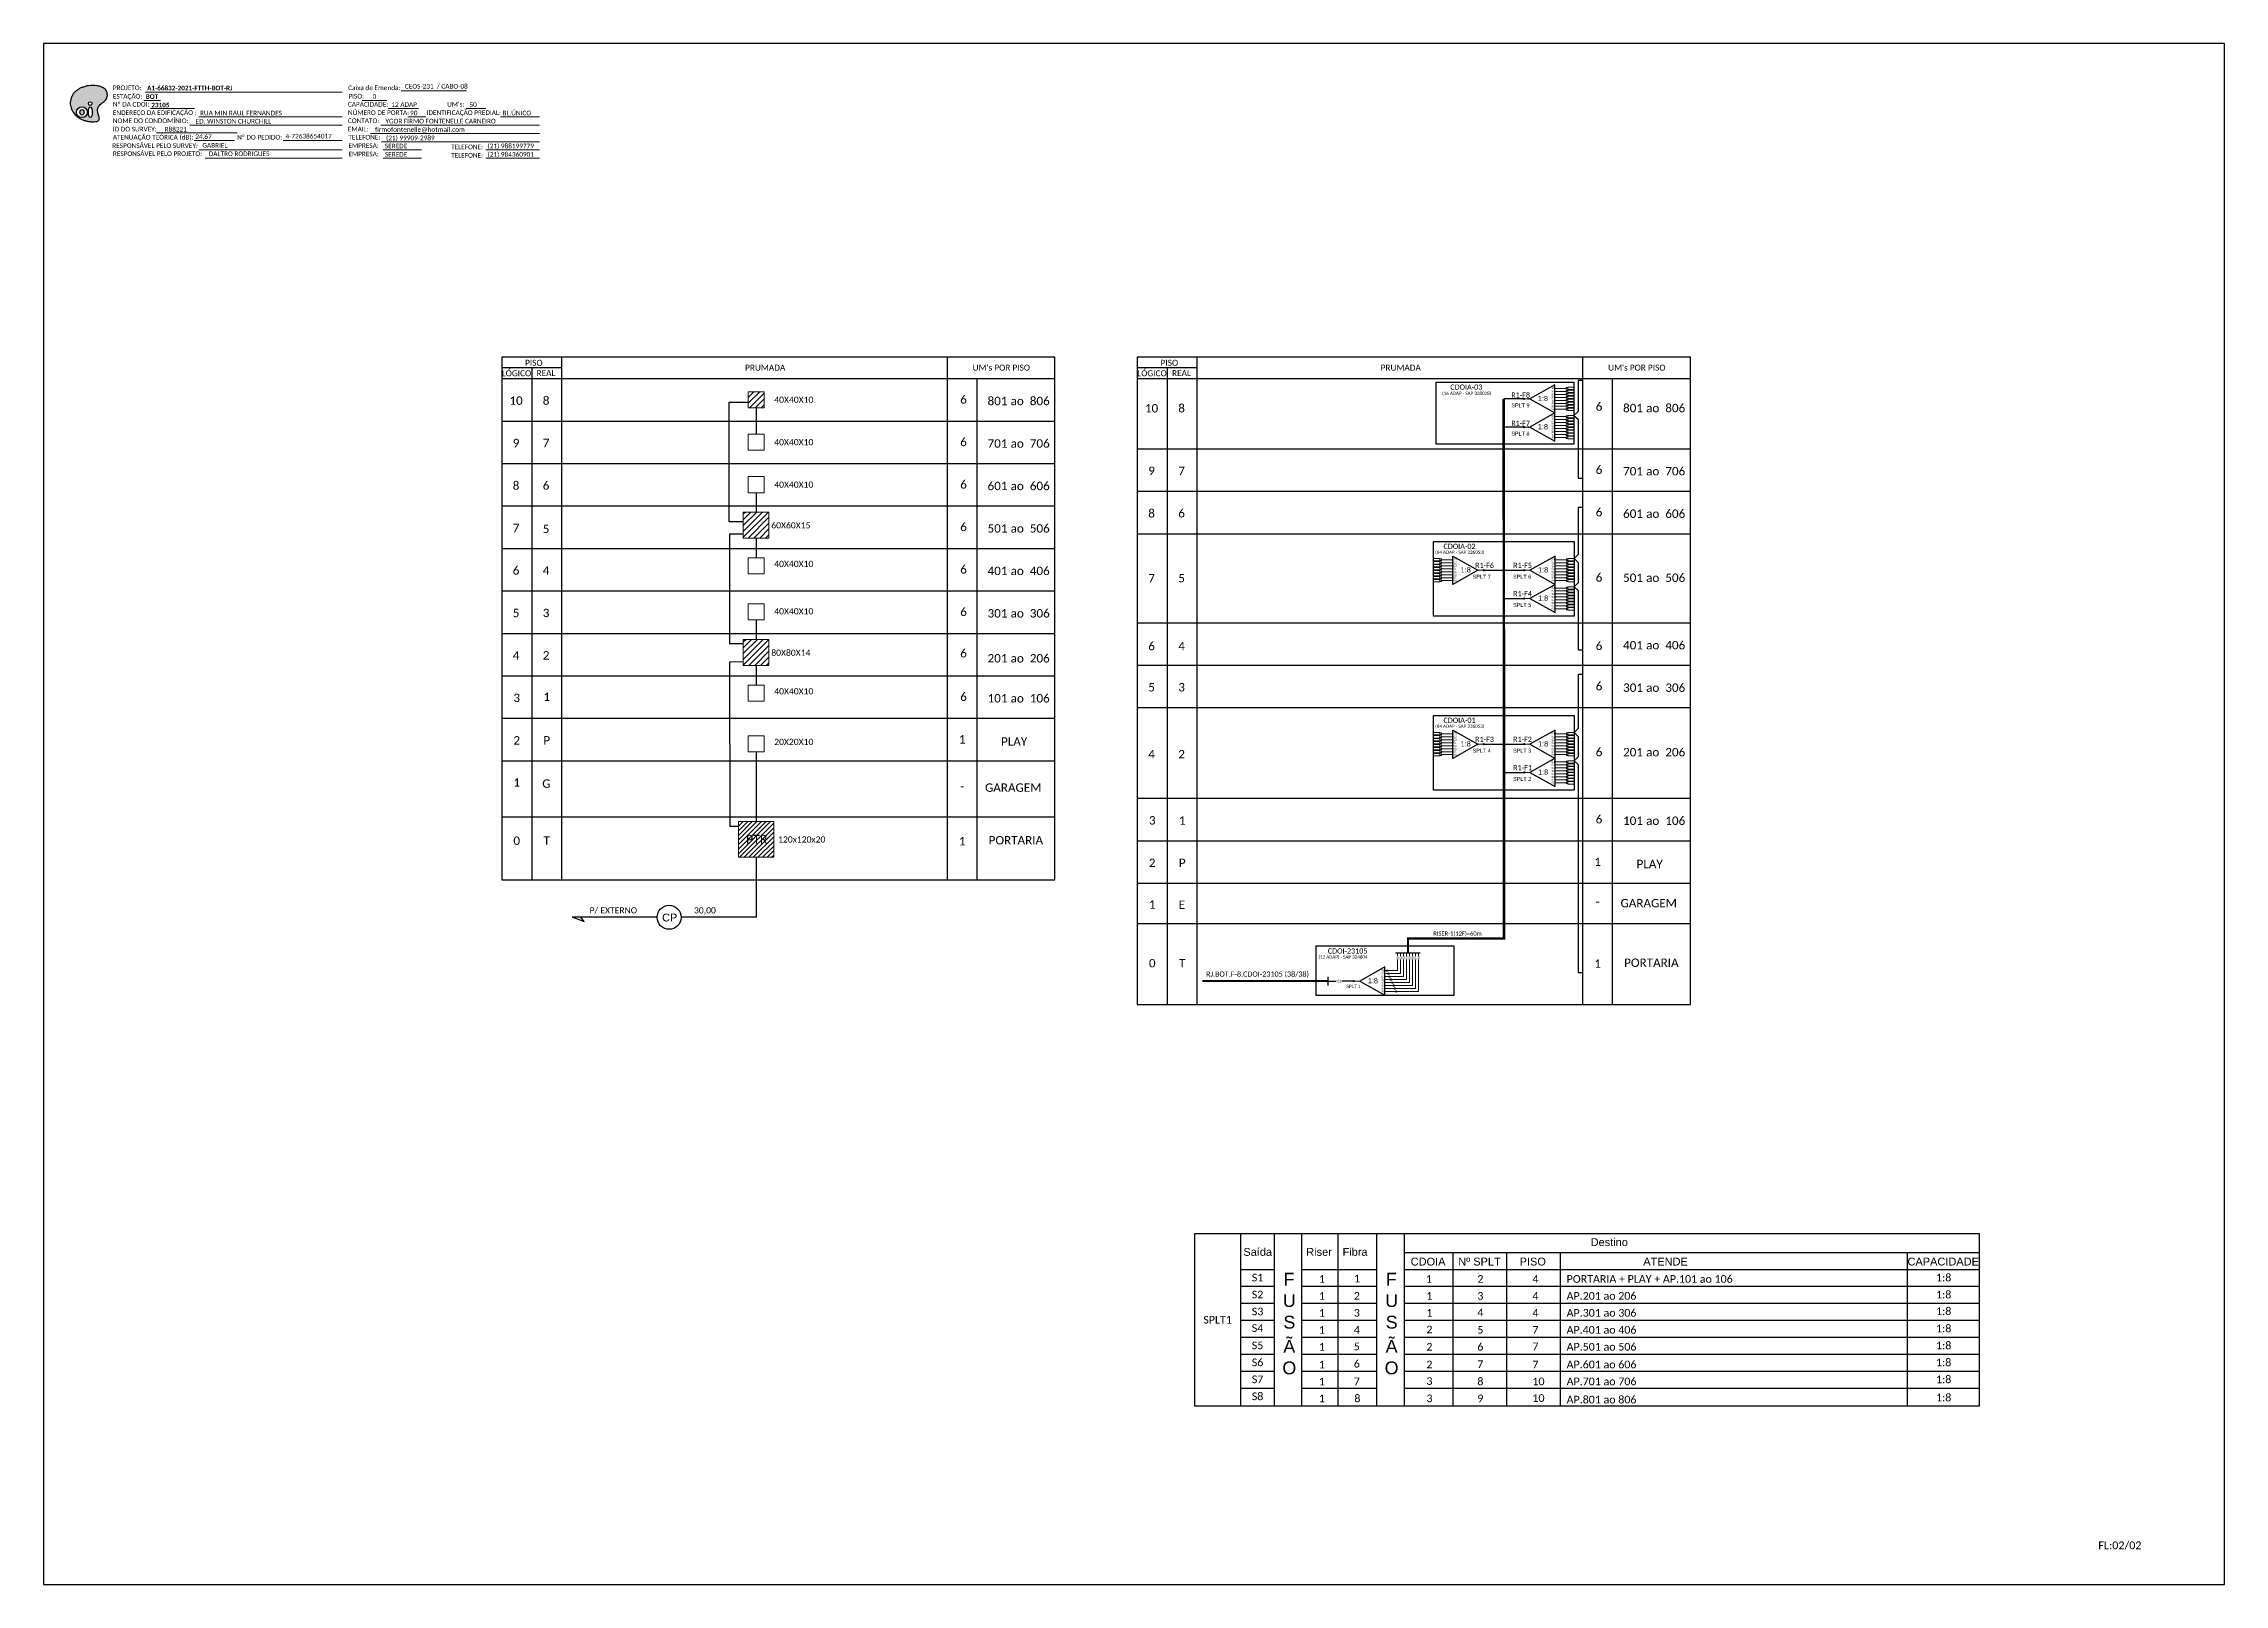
# Paper-space layout 'CDOI-23105 P2' of a CAD drawing. Header units: metres, sheet in millimetres. Extents: x -439 to 402, y -851 to -257.
# The model-space entities are those that its viewports show. They can reach past a viewport. Long polylines and large blocks are cut down to what shows.
import ezdxf
from ezdxf.enums import TextEntityAlignment as Align

# ---------------------------------------------------------------- set-up
doc = ezdxf.new("R2010")
doc.units = ezdxf.units.M
doc.layers.add('10.1-Caixas Subterrâneas', color=5, linetype='Continuous')
doc.styles.add('ARIAL', font='arial.ttf')
doc.styles.add('WMF-Calibri0', font='calibri.ttf')
doc.styles.add('WMF-Calibri1', font='calibrib.ttf')
pattern_1 = [(45, (-5708.7246, 3131.9679), (-1.122532, 1.122532), [])]

# ---------------------------------------------------------------- blocks, each defined once
blk = doc.blocks.new('SPLT_1-8_DIV_DIR')
h = blk.add_hatch(color=3)
h.dxf.hatch_style = 1
edge = h.paths.add_edge_path()
edge.add_arc((12.77, 4.04), 0.242, 0, 360)
h = blk.add_hatch(color=3)
h.dxf.hatch_style = 1
edge = h.paths.add_edge_path()
edge.add_arc((13.27, 2.88), 0.242, 0, 360)
h = blk.add_hatch(color=3)
h.dxf.hatch_style = 1
edge = h.paths.add_edge_path()
edge.add_arc((13.77, 1.73), 0.242, 0, 360)
h = blk.add_hatch(color=3)
h.dxf.hatch_style = 1
edge = h.paths.add_edge_path()
edge.add_arc((14.27, 0.58), 0.242, 0, 360)
h = blk.add_hatch(color=3)
h.dxf.hatch_style = 1
edge = h.paths.add_edge_path()
edge.add_arc((14.77, -0.58), 0.242, 0, 360)
h = blk.add_hatch(color=3)
h.dxf.hatch_style = 1
edge = h.paths.add_edge_path()
edge.add_arc((15.27, -1.73), 0.242, 0, 360)
h = blk.add_hatch(color=3)
h.dxf.hatch_style = 1
edge = h.paths.add_edge_path()
edge.add_arc((15.77, -2.88), 0.242, 0, 360)
h = blk.add_hatch(color=3)
h.dxf.hatch_style = 1
edge = h.paths.add_edge_path()
edge.add_arc((16.27, -4.04), 0.242, 0, 360)
at = {"color": 1, "lineweight": 0}
blk.add_lwpolyline([(2.22, 0), (0, 0)], dxfattribs=at)
at = {"color": 1}
blk.add_lwpolyline([(11.89, 5.45), (2.22, 0), (11.89, -5.45), (11.89, 5.45)], dxfattribs=at)
at = {"color": 7, "lineweight": 0}
for points in [[(12.77, 4.04), (11.89, 4.04)], [(11.89, 2.88), (13.27, 2.88)], [(11.89, 1.73), (13.77, 1.73)], [(11.89, 0.58), (14.27, 0.58)], [(11.89, -0.58), (14.77, -0.58)], [(11.89, -1.73), (15.27, -1.73)], [(11.89, -2.88), (15.77, -2.88)], [(11.89, -4.04), (16.27, -4.04)]]:
    blk.add_lwpolyline(points, dxfattribs=at)
at = {"color": 3}
for centre in [(12.77, 4.04), (13.27, 2.88), (13.77, 1.73), (14.27, 0.58), (14.77, -0.58), (15.27, -1.73), (15.77, -2.88), (16.27, -4.04)]:
    blk.add_circle(centre, 0.242, dxfattribs=at)
at = {"color": 1, "style": 'ARIAL'}
for s, height, p in [('1:8', 2, (5.35, -0.85)), ('S1', 0.75, (10.52, 3.77)), ('S2', 0.75, (10.52, 2.58)), ('S3', 0.75, (10.52, 1.37)), ('S4', 0.75, (10.52, 0.19)), ('S5', 0.75, (10.52, -1.02)), ('S6', 0.75, (10.52, -2.14)), ('S7', 0.75, (10.52, -3.24)), ('S8', 0.75, (10.52, -4.36))]:
    blk.add_text(s, height=height, dxfattribs=at).set_placement(p)
blk = doc.blocks.new('SPLT_1-8_SC-APC')
at = {"color": 1, "lineweight": 0}
blk.add_lwpolyline([(-17.04, -7.55), (-19.26, -7.55)], dxfattribs=at)
at = {"color": 1}
blk.add_lwpolyline([(-7.37, -2.1), (-17.04, -7.55), (-7.37, -13), (-7.37, -2.1)], dxfattribs=at)
at = {"color": 3, "lineweight": 0}
for points in [[(-2.99, -3.51), (-7.37, -3.51)], [(-7.37, -4.66), (-2.99, -4.66)], [(-7.37, -5.82), (-2.99, -5.82)], [(-7.37, -6.97), (-2.99, -6.97)], [(-7.37, -8.12), (-2.99, -8.12)], [(-2.41, -3.02), (-2.41, -4)], [(-2.41, -3.02), (0, -3.02)], [(-2.41, -4), (0, -4)], [(-2.41, -4.17), (-2.41, -5.16)], [(-2.41, -4.17), (0, -4.17)], [(-2.41, -5.16), (0, -5.16)], [(-2.41, -5.32), (-2.41, -6.31)], [(-2.41, -5.32), (0, -5.32)], [(-2.41, -6.31), (0, -6.31)], [(-2.41, -6.48), (-2.41, -7.46)], [(-2.41, -6.48), (0, -6.48)], [(-2.41, -7.46), (0, -7.46)], [(-2.41, -7.63), (-2.41, -8.62)], [(-2.41, -7.63), (0, -7.63)], [(-7.37, -9.28), (-2.99, -9.28)], [(-7.37, -10.43), (-2.99, -10.43)], [(-7.37, -11.58), (-2.99, -11.58)], [(-2.41, -8.62), (0, -8.62)], [(-2.41, -8.78), (-2.41, -9.77)], [(-2.41, -8.78), (0, -8.78)], [(-2.41, -9.77), (0, -9.77)], [(-2.41, -9.94), (-2.41, -10.92)], [(-2.41, -9.94), (0, -9.94)], [(-2.41, -10.92), (0, -10.92)], [(-2.41, -11.09), (-2.41, -12.08)], [(-2.41, -11.09), (0, -11.09)], [(-2.41, -12.08), (0, -12.08)]]:
    blk.add_lwpolyline(points, dxfattribs=at)
for points in [[(-2.99, -3.22), (-2.41, -3.22), (-2.41, -3.8), (-2.99, -3.8)], [(-2.99, -4.38), (-2.41, -4.38), (-2.41, -4.95), (-2.99, -4.95)], [(-2.99, -5.53), (-2.41, -5.53), (-2.41, -6.1), (-2.99, -6.1)], [(-2.99, -6.68), (-2.41, -6.68), (-2.41, -7.26), (-2.99, -7.26)], [(-2.99, -7.84), (-2.41, -7.84), (-2.41, -8.41), (-2.99, -8.41)], [(-2.99, -8.99), (-2.41, -8.99), (-2.41, -9.56), (-2.99, -9.56)], [(-2.99, -10.14), (-2.41, -10.14), (-2.41, -10.72), (-2.99, -10.72)], [(-2.99, -11.3), (-2.41, -11.3), (-2.41, -11.87), (-2.99, -11.87)]]:
    blk.add_lwpolyline(points, close=True, dxfattribs=at)
at = {"color": 1, "style": 'ARIAL'}
for s, height, p in [('1:8', 2, (-13.91, -8.4)), ('S1', 0.75, (-8.74, -3.78)), ('S2', 0.75, (-8.74, -4.97)), ('S3', 0.75, (-8.74, -6.18)), ('S4', 0.75, (-8.74, -7.36)), ('S5', 0.75, (-8.74, -8.57)), ('S6', 0.75, (-8.74, -9.69)), ('S7', 0.75, (-8.74, -10.78)), ('S8', 0.75, (-8.74, -11.9))]:
    blk.add_text(s, height=height, dxfattribs=at).set_placement(p)
blk = doc.blocks.new('SPLITTER_')
blk.add_point((0, 0))
at = {"style": 'ARIAL', "flags": 4}
blk.add_attdef('SPLT', (0, -3.26), '', height=1.5, dxfattribs=at)
blk = doc.blocks.new('SPLT_1-8_SC-APC_ESQ')
at = {"color": 3, "lineweight": 0}
for points in [[(2.41, -3.02), (0, -3.02)], [(2.41, -4), (0, -4)], [(2.41, -4.17), (0, -4.17)], [(2.41, -5.16), (0, -5.16)], [(2.41, -5.32), (0, -5.32)], [(2.41, -6.31), (0, -6.31)], [(2.41, -6.48), (0, -6.48)], [(2.41, -7.46), (0, -7.46)], [(2.41, -7.63), (0, -7.63)], [(2.41, -3.02), (2.41, -4)], [(2.41, -4.17), (2.41, -5.16)], [(2.41, -5.32), (2.41, -6.31)], [(2.41, -6.48), (2.41, -7.46)], [(2.41, -7.63), (2.41, -8.62)], [(2.99, -3.51), (7.37, -3.51)], [(7.37, -4.66), (2.99, -4.66)], [(7.37, -5.82), (2.99, -5.82)], [(7.37, -6.97), (2.99, -6.97)], [(7.37, -8.12), (2.99, -8.12)], [(2.41, -8.62), (0, -8.62)], [(2.41, -8.78), (0, -8.78)], [(2.41, -9.77), (0, -9.77)], [(2.41, -9.94), (0, -9.94)], [(2.41, -10.92), (0, -10.92)], [(2.41, -11.09), (0, -11.09)], [(2.41, -12.08), (0, -12.08)], [(2.41, -8.78), (2.41, -9.77)], [(2.41, -9.94), (2.41, -10.92)], [(2.41, -11.09), (2.41, -12.08)], [(7.37, -9.28), (2.99, -9.28)], [(7.37, -10.43), (2.99, -10.43)], [(7.37, -11.58), (2.99, -11.58)]]:
    blk.add_lwpolyline(points, dxfattribs=at)
for points in [[(2.99, -3.22), (2.41, -3.22), (2.41, -3.8), (2.99, -3.8)], [(2.99, -4.38), (2.41, -4.38), (2.41, -4.95), (2.99, -4.95)], [(2.99, -5.53), (2.41, -5.53), (2.41, -6.1), (2.99, -6.1)], [(2.99, -6.68), (2.41, -6.68), (2.41, -7.26), (2.99, -7.26)], [(2.99, -7.84), (2.41, -7.84), (2.41, -8.41), (2.99, -8.41)], [(2.99, -8.99), (2.41, -8.99), (2.41, -9.56), (2.99, -9.56)], [(2.99, -10.14), (2.41, -10.14), (2.41, -10.72), (2.99, -10.72)], [(2.99, -11.3), (2.41, -11.3), (2.41, -11.87), (2.99, -11.87)]]:
    blk.add_lwpolyline(points, close=True, dxfattribs=at)
at = {"color": 1}
blk.add_lwpolyline([(7.37, -2.1), (17.04, -7.55), (7.37, -13), (7.37, -2.1)], dxfattribs=at)
at = {"color": 1, "lineweight": 0}
blk.add_lwpolyline([(17.04, -7.55), (19.26, -7.55)], dxfattribs=at)
at = {"color": 1, "style": 'ARIAL'}
for s, height, p in [('S5', 0.75, (7.55, -8.57)), ('S3', 0.75, (7.55, -6.18)), ('S4', 0.75, (7.55, -7.36)), ('S2', 0.75, (7.56, -4.97)), ('S1', 0.75, (7.7, -3.78)), ('1:8', 2, (10.45, -8.4)), ('S6', 0.75, (7.55, -9.69)), ('S7', 0.75, (7.55, -10.78)), ('S8', 0.75, (7.55, -11.9))]:
    blk.add_text(s, height=height, dxfattribs=at).set_placement(p)
blk = doc.blocks.new('OI')
h = blk.add_hatch(color=40)
edge = h.paths.add_edge_path()
edge.add_spline(control_points=[(4.35, -0.67), (3.92, -0.99), (3.26, -1.5), (2.81, -2.59), (2.9, -3.5), (3.06, -4.27), (3.31, -4.85), (3.37, -5.39), (3.4, -5.88), (3.2, -6.4), (2.54, -6.61), (1.65, -6.63), (0.55, -6.67), (-0.56, -6.42), (-1.61, -6.14), (-2.77, -5.61), (-3.92, -4.77), (-4.89, -3.7), (-5.34, -2.65), (-5.6, -1.94), (-5.85, -0.96), (-5.71, 0.47), (-5.1, 2.02), (-4.14, 3.02), (-3.3, 3.61), (-2.37, 4.16), (-1.36, 4.44), (-0.56, 4.7), (0.79, 4.85), (2.24, 4.97), (3.79, 4.57), (4.67, 4.21), (5.44, 3.65), (5.76, 2.99), (6.03, 2.21), (6.01, 1.46), (5.72, 0.64), (5.31, 0.08), (4.88, -0.38), (4.51, -0.55), (4.35, -0.67)], knot_values=[0, 0, 0, 0, 1.60434, 2.417191, 3.427595, 4.282808, 4.776746, 5.304182, 5.888771, 6.258406, 6.858137, 7.79129, 8.986195, 10.124242, 11.187857, 12.242908, 13.953784, 15.414161, 16.515391, 17.349188, 17.675853, 19.552021, 21.515531, 22.568638, 23.63245, 24.621084, 25.782718, 26.745347, 27.142653, 29.870543, 31.004649, 31.921532, 32.709589, 33.801391, 34.042471, 35.192333, 35.971461, 36.628871, 37.254359, 37.836911, 37.836911, 37.836911, 37.836911], degree=3, periodic=0)
h.paths.add_polyline_path([(1.13, -0.87, -1), (-0.04, -0.87, -1)], flags=16)
edge = h.paths.add_edge_path(flags=16)
edge.add_ellipse((0.56, -3.59), major_axis=(-0.02, 1.71), ratio=0.361305, start_angle=0, end_angle=360)
h.paths.add_polyline_path([(-0.36, -3.62, -1), (-3.8, -3.62, -1)], flags=16)
edge = h.paths.add_edge_path(flags=0)
edge.add_ellipse((-2.08, -3.62), major_axis=(0, 0.885), ratio=0.758294, start_angle=0, end_angle=360)
at = {"color": 40}
for centre, radius in [((-2.08, -3.62), 1.72), ((0.54, -0.87), 0.587)]:
    blk.add_circle(centre, radius, dxfattribs=at)
blk.add_ellipse((-2.08, -3.62), major_axis=(0, 0.885), ratio=0.758294, start_param=-3.141592653589792, end_param=3.141592653589792, dxfattribs=at)
blk.add_ellipse((0.56, -3.59), major_axis=(-0.02, 1.71), ratio=0.361305, dxfattribs=at)
at = {"color": 40, "start_tangent": (-0.800898, -0.598801), "end_tangent": (-0.800898, -0.598801)}
blk.add_spline([(4.35, -0.67), (3.2, -1.78), (2.9, -2.54), (2.92, -3.55), (3.12, -4.38), (3.28, -4.85), (3.37, -5.37), (3.35, -5.95), (3.2, -6.29), (2.66, -6.55), (1.73, -6.63), (0.54, -6.62), (-0.58, -6.41), (-1.6, -6.11), (-2.56, -5.67), (-3.95, -4.67), (-4.89, -3.56), (-5.37, -2.56), (-5.64, -1.78), (-5.72, -1.46), (-5.63, 0.42), (-4.84, 2.22), (-4.13, 2.99), (-3.27, 3.62), (-2.4, 4.09), (-1.3, 4.47), (-0.37, 4.72), (0.02, 4.77), (2.75, 4.8), (3.85, 4.53), (4.69, 4.16), (5.31, 3.68), (5.85, 2.73), (5.93, 2.5), (5.94, 1.35), (5.67, 0.62), (5.29, 0.08), (4.84, -0.36), (4.35, -0.67)], degree=3, dxfattribs=at)

msp = doc.modelspace()

# ---------------------------------------------------------------- hatches: boundary and pattern name
h = msp.add_hatch()
h.set_pattern_fill('LINE', color=1, scale=0.5, angle=45)
h.paths.add_polyline_path([(-148.31, -39.99), (-154.44, -39.99), (-154.44, -46.2), (-148.31, -46.2)])
h = msp.add_hatch(color=3)
h.dxf.hatch_style = 1
edge = h.paths.add_edge_path()
edge.add_arc((144.79, -42.76), 0.256, 0, 360)
h = msp.add_hatch(color=3)
h.dxf.hatch_style = 1
edge = h.paths.add_edge_path()
edge.add_arc((144.79, -53.66), 0.256, 0, 360)
h = msp.add_hatch()
h.set_pattern_fill('LINE', color=1, scale=0.5, angle=45)
h.set_pattern_definition(pattern_1)
h.paths.add_polyline_path([(-156.33, -96.46), (-146.42, -96.46), (-146.42, -86.42), (-156.33, -86.42)])
h = msp.add_hatch(color=3)
h.dxf.hatch_style = 1
edge = h.paths.add_edge_path()
edge.add_arc((129.14, -108.82), 0.256, 0, 360)
h = msp.add_hatch(color=3)
h.dxf.hatch_style = 1
edge = h.paths.add_edge_path()
edge.add_arc((144.86, -108.82), 0.256, 0, 360)
h = msp.add_hatch(color=3)
h.dxf.hatch_style = 1
edge = h.paths.add_edge_path()
edge.add_arc((144.86, -119.72), 0.256, 0, 360)
h = msp.add_hatch()
h.set_pattern_fill('LINE', color=1, scale=0.5, angle=45)
h.set_pattern_definition(pattern_1)
h.paths.add_polyline_path([(-156.33, -145.58), (-146.42, -145.58), (-146.42, -135.54), (-156.33, -135.54)])
h = msp.add_hatch(color=3)
h.dxf.hatch_style = 1
edge = h.paths.add_edge_path()
edge.add_arc((129.14, -175.89), 0.256, 0, 360)
h = msp.add_hatch(color=3)
h.dxf.hatch_style = 1
edge = h.paths.add_edge_path()
edge.add_arc((144.86, -175.89), 0.256, 0, 360)
h = msp.add_hatch(color=3)
h.dxf.hatch_style = 1
edge = h.paths.add_edge_path()
edge.add_arc((144.86, -186.79), 0.256, 0, 360)
h = msp.add_hatch()
h.set_pattern_fill('ANSI31', color=1, scale=10, style=0)
h.set_pattern_definition([(45, (-769.779, -603.4579), (-0.8838835, 0.8838835), [])])
h.paths.add_polyline_path([(-158.16, -219.49), (-144.59, -219.49), (-144.59, -205.74), (-158.16, -205.74)])
h.paths.add_polyline_path([(-156.16, -215.14), (-146.07, -215.14), (-146.07, -209.99), (-156.16, -209.99)], flags=24)
h = msp.add_hatch(color=3)
h.dxf.hatch_style = 1
edge = h.paths.add_edge_path()
edge.add_arc((79.17, -267.24), 0.205, 0, 360)

# ---------------------------------------------------------------- linework, layer by layer
for p, q in [((17.85, -364.56), (320.23, -364.56)), ((17.85, -431.14), (17.85, -364.56)), ((35.42, -364.56), (35.42, -431.14)), ((48.4, -364.56), (48.4, -431.14)), ((59.07, -431.14), (59.07, -364.56)), ((72.99, -364.56), (72.99, -431.14)), ((87.84, -364.56), (87.84, -431.14)), ((98.52, -364.56), (98.52, -431.14)), ((320.23, -364.56), (320.23, -431.14)), ((35.42, -378.36), (48.4, -378.36)), ((59.07, -378.36), (87.84, -378.36)), ((98.52, -371.83), (320.23, -371.83)), ((98.52, -378.36), (320.23, -378.36)), ((117.31, -371.83), (117.31, -431.14)), ((138.02, -371.83), (138.02, -431.14)), ((158.7, -371.83), (158.7, -431.14)), ((292.57, -371.83), (292.57, -431.14)), ((35.42, -384.9), (48.4, -384.9)), ((59.07, -384.9), (87.84, -384.9)), ((98.52, -384.9), (320.23, -384.9)), ((35.42, -391.44), (48.4, -391.44)), ((59.07, -391.44), (87.84, -391.44)), ((98.52, -391.44), (320.23, -391.44)), ((35.42, -397.98), (48.4, -397.98)), ((59.07, -397.98), (87.84, -397.98)), ((98.52, -397.98), (320.23, -397.98)), ((35.42, -404.52), (48.4, -404.52)), ((35.42, -411.06), (48.4, -411.06)), ((59.07, -404.52), (87.84, -404.52)), ((59.07, -411.06), (87.84, -411.06)), ((98.52, -404.52), (320.23, -404.52)), ((98.52, -411.06), (320.23, -411.06)), ((35.42, -417.6), (48.4, -417.6)), ((59.07, -417.6), (87.84, -417.6)), ((98.52, -417.6), (320.23, -417.6)), ((35.42, -424.13), (48.4, -424.13)), ((59.07, -424.13), (87.84, -424.13)), ((98.52, -424.13), (320.23, -424.13)), ((320.23, -431.14), (17.85, -431.14))]:
    msp.add_line(p, q)
msp.add_lwpolyline([(-426.16, -499.81), (414.84, -499.81), (414.84, 94.19), (-426.16, 94.19)], close=True)
at = {"color": 7, "lineweight": 0}
for points in [[(-288.24, 76.01), (-263.11, 76.01)], [(-387.57, 72.24), (-381.02, 72.24)], [(-387.05, 75.52), (-311.08, 75.52)], [(-384.91, 69.17), (-367.93, 69.17)], [(-303.28, 72.28), (-293.8, 72.28)], [(-293.23, 69.17), (-281.62, 69.17)], [(-263.29, 69.17), (-255.63, 69.17)], [(-382.59, 59.75), (-351.54, 59.75)], [(-369.75, 62.82), (-311.08, 62.82)], [(-366.34, 65.93), (-311.08, 65.93)], [(-300.16, 59.58), (-234.89, 59.58)], [(-296.12, 62.82), (-234.89, 62.82)], [(-285.65, 65.93), (-278.7, 65.93)], [(-249.95, 65.93), (-234.92, 65.93)], [(-368.05, 56.79), (-352.54, 56.79)], [(-366.34, 53.23), (-311.08, 53.23)], [(-333.82, 56.79), (-311.06, 56.79)], [(-295.87, 56.34), (-234.89, 56.34)], [(-295.26, 53.23), (-280.46, 53.23)], [(-255.66, 53.23), (-234.89, 53.23)], [(-363.85, 49.99), (-311.08, 49.99)], [(-295.26, 49.99), (-280.46, 49.99)], [(-255.66, 49.99), (-234.89, 49.99)]]:
    msp.add_lwpolyline(points, dxfattribs=at)
at = {"color": 0}
for points in [[(-36.18, -26.7), (-249.5, -26.7)], [(-226.35, -30.82), (-249.5, -30.82)], [(208.9, -26.7), (-4.42, -26.7)], [(18.73, -30.82), (-4.42, -30.82)]]:
    msp.add_lwpolyline(points, dxfattribs=at)
for points in [[(-249.5, -26.7), (-249.5, -34.93)], [(-237.92, -30.82), (-237.92, -34.93)], [(-226.35, -34.93), (-226.35, -26.7)], [(-77.77, -26.7), (-77.77, -34.93)], [(-36.18, -34.93), (-36.18, -26.7)], [(-4.42, -26.7), (-4.42, -34.93)], [(7.16, -30.82), (7.16, -34.93)], [(18.73, -34.93), (18.73, -26.7)], [(167.31, -26.7), (167.31, -34.93)], [(208.9, -34.93), (208.9, -26.7)], [(-249.5, -34.93), (-36.18, -34.93)], [(-249.5, -34.93), (-36.18, -34.93)], [(-249.5, -34.93), (-36.18, -34.93)], [(-249.5, -34.93), (-249.5, -228.25), (-36.18, -228.25), (-36.18, -34.93)], [(-249.5, -34.93), (-36.18, -34.93)], [(-249.5, -34.93), (-36.18, -34.93)], [(-249.5, -34.93), (-36.18, -34.93)], [(-237.92, -34.93), (-237.92, -228.25)], [(-226.35, -228.25), (-226.35, -34.93)], [(-77.77, -34.93), (-77.77, -228.25)], [(-66.2, -228.25), (-66.2, -34.93)], [(-4.42, -34.93), (208.9, -34.93)], [(-4.42, -34.93), (208.9, -34.93)], [(-4.42, -34.93), (208.9, -34.93)], [(-4.42, -34.93), (-4.42, -276.25), (208.9, -276.25), (208.9, -34.93)], [(-4.42, -34.93), (208.9, -34.93)], [(-4.42, -34.93), (208.9, -34.93)], [(-4.42, -34.93), (208.9, -34.93)], [(7.16, -34.93), (7.16, -276.25)], [(18.73, -276.25), (18.73, -34.93)], [(167.31, -34.93), (167.31, -276.25)], [(178.88, -276.25), (178.88, -34.93)], [(-249.5, -51.3), (-36.18, -51.3)], [(-249.5, -51.3), (-36.18, -51.3)], [(-249.5, -51.3), (-36.18, -51.3)], [(-4.42, -62), (208.9, -62)], [(-4.42, -62), (208.9, -62)], [(-4.42, -62), (208.9, -62)], [(-249.5, -67.67), (-36.18, -67.67)], [(-249.5, -67.67), (-36.18, -67.67)], [(-249.5, -84.04), (-36.18, -84.04)], [(-4.42, -78.37), (208.9, -78.37)], [(-4.42, -78.37), (208.9, -78.37)], [(-249.5, -100.42), (-36.18, -100.42)], [(-4.42, -94.74), (208.9, -94.74)], [(-249.5, -116.79), (-36.18, -116.79)], [(-249.5, -133.16), (-36.18, -133.16)], [(-4.42, -129.07), (208.9, -129.07)], [(-249.5, -149.53), (-36.18, -149.53)], [(-4.42, -145.44), (208.9, -145.44)], [(-249.5, -165.9), (-36.18, -165.9)], [(-4.42, -161.81), (208.9, -161.81)], [(-249.5, -182.28), (-36.18, -182.28)], [(-4.42, -196.75), (208.9, -196.75)], [(-249.5, -203.93), (-36.18, -203.93)], [(-4.42, -213.12), (208.9, -213.12)], [(-4.42, -229.49), (208.9, -229.49)], [(-4.42, -244.98), (208.9, -244.98)]]:
    msp.add_lwpolyline(points)
at = {"color": 1, "lineweight": 0}
for points in [[(-148.31, -39.99), (-154.44, -39.99), (-154.44, -46.2), (-148.31, -46.2)], [(-146.42, -86.42), (-156.33, -86.42), (-156.33, -96.46), (-146.42, -96.46)], [(-146.42, -135.54), (-156.33, -135.54), (-156.33, -145.58), (-146.42, -145.58)], [(-158.16, -205.74), (-144.59, -205.74), (-144.59, -219.49), (-158.16, -219.49)]]:
    msp.add_lwpolyline(points, close=True, dxfattribs=at)
at = {"color": 1}
for points in [[(110.9, -36.33), (164.02, -36.33), (164.02, -60.23), (110.9, -60.23)], [(109.88, -97.77), (164.12, -97.77), (164.12, -126.59), (109.88, -126.59)], [(109.88, -164.84), (164.12, -164.84), (164.12, -193.66), (109.88, -193.66)], [(64.56, -253.69), (117.69, -253.69), (117.69, -272.8), (64.56, -272.8)]]:
    msp.add_lwpolyline(points, close=True, dxfattribs=at)
at = {"color": 3}
for points in [[(167.25, -35.66), (165.6, -35.66), (165.59, -36.72), (165.59, -36.72), (165.59, -36.72), (165.59, -47.62), (164.02, -49.13), (165.59, -50.64), (165.59, -73.33), (167.24, -73.33)], [(-156.33, -90.23), (-161.73, -90.23), (-161.73, -44.04), (-154.44, -44.04)], [(-151.37, -46.2), (-151.37, -56.36)], [(-151.37, -78.86), (-151.37, -86.42)], [(167.31, -84.67), (165.66, -84.67), (165.65, -102.78), (164.09, -104.29), (165.65, -105.8), (165.65, -113.68), (164.09, -115.19), (165.65, -116.7), (165.65, -139.49), (167.31, -139.49)], [(-156.33, -94.88), (-161.69, -94.88), (-161.68, -137.13), (-156.33, -137.1)], [(-151.37, -96.46), (-151.37, -104.03)], [(-151.37, -127.89), (-151.37, -135.45)], [(-156.33, -144.18), (-161.68, -144.27), (-161.49, -207.49), (-158.16, -207.49)], [(-151.37, -145.58), (-151.37, -153.14)], [(167.31, -149.05), (165.66, -149.05), (165.65, -169.86), (164.09, -171.36), (165.65, -172.87), (165.65, -180.75), (164.09, -182.26), (165.65, -183.77), (165.65, -263.87), (167.31, -263.87)], [(-151.37, -178.86), (-151.37, -205.74)], [(69.19, -267.24), (72.28, -267.24)], [(79.17, -267.24), (74.43, -267.24)]]:
    msp.add_lwpolyline(points, dxfattribs=at)
at = {"color": 5}
msp.add_lwpolyline([(100.01, -256.29, 0.8, 0.8, 0), (100.01, -250.82, 0.8, 0.8, 0), (137.06, -250.82, 1, 1, 0), (136.92, -42.76, 0, 0, 0)], format="xyseb", dxfattribs=at)
for points in [[(144.76, -42.76), (136.92, -42.76)], [(144.76, -53.66), (136.92, -53.66)], [(129.14, -108.82), (144.83, -108.82)], [(136.99, -119.72), (144.83, -119.72)], [(129.14, -175.89), (144.83, -175.89)], [(136.99, -186.79), (144.83, -186.79)], [(95.25, -256.29), (104.74, -256.29)]]:
    msp.add_lwpolyline(points, dxfattribs=at)
at = {"lineweight": 0}
for points in [[(-148.31, -56.36), (-154.44, -56.36), (-154.44, -62.57), (-148.31, -62.57)], [(-148.31, -72.73), (-154.44, -72.73), (-154.44, -78.95), (-148.31, -78.95)], [(-148.31, -104.03), (-154.44, -104.03), (-154.44, -110.24), (-148.31, -110.24)], [(-148.31, -121.76), (-154.44, -121.76), (-154.44, -127.97), (-148.31, -127.97)], [(-148.31, -153.14), (-154.44, -153.14), (-154.44, -159.36), (-148.31, -159.36)], [(-148.31, -172.65), (-154.44, -172.65), (-154.44, -178.86), (-148.31, -178.86)]]:
    msp.add_lwpolyline(points, close=True, dxfattribs=at)
at = {"color": 1}
for points in [[(-151.37, -219.49), (-151.37, -242.64), (-180.31, -242.64)], [(-189.56, -242.64), (-222.32, -242.64)], [(-222.11, -242.64), (-217.69, -244.23)], [(-217.69, -244.23), (-219.1, -242.4)], [(69.19, -268.87), (69.19, -265.61)]]:
    msp.add_lwpolyline(points, dxfattribs=at)
at = {"color": 5, "lineweight": 0}
for points in [[(95.95, -259.03), (95.95, -263.2), (92.18, -263.2)], [(92.68, -264.35), (97.1, -264.35), (97.1, -259)], [(93.18, -265.51), (98.26, -265.51), (98.26, -259)], [(93.68, -266.66), (99.42, -266.66), (99.42, -259)], [(94.18, -267.81), (100.57, -267.81), (100.57, -259)], [(94.68, -268.97), (101.73, -268.97), (101.73, -259)], [(95.18, -270.12), (102.89, -270.12), (102.89, -259)], [(95.68, -271.27), (104.05, -271.27), (104.05, -259)], [(95.95, -256.29), (95.95, -257.61)], [(97.11, -256.29), (97.11, -257.57)], [(98.26, -256.29), (98.26, -257.58)], [(99.42, -256.29), (99.42, -257.57)], [(100.58, -256.29), (100.58, -257.57)], [(101.73, -256.29), (101.73, -257.58)], [(102.89, -256.29), (102.89, -257.57)], [(104.05, -256.29), (104.05, -257.57)]]:
    msp.add_lwpolyline(points, dxfattribs=at)
at = {"color": 1, "const_width": 0.8}
msp.add_lwpolyline([(20.73, -267.23), (69.19, -267.24)], dxfattribs=at)
at = {"color": 3}
for centre, radius in [((144.79, -42.76), 0.256), ((144.79, -53.66), 0.256), ((129.14, -108.82), 0.256), ((144.86, -108.82), 0.256), ((144.86, -119.72), 0.256), ((129.14, -175.89), 0.256), ((144.86, -175.89), 0.256), ((144.86, -186.79), 0.256), ((79.17, -267.24), 0.205), ((79.17, -267.24), 0.205)]:
    msp.add_circle(centre, radius, dxfattribs=at)
at = {"color": 5}
msp.add_circle((-184.94, -242.64), 4.63, dxfattribs=at)

# ---------------------------------------------------------------- block references
at = {"color": 7, "xscale": 1.213923925163967, "yscale": 1.213923925163967, "zscale": 1.213923925163967, "rotation": 0.1532896023949059}
msp.add_blockref('OI', (-408.85, 72.14), dxfattribs=at)
at = {"color": 3}
for p in [(164.02, -35.21), (164.02, -46.11), (164.09, -101.27), (164.09, -112.17), (164.09, -168.35), (164.09, -179.24)]:
    msp.add_blockref('SPLT_1-8_SC-APC', p, dxfattribs=at)
ref = msp.add_blockref('SPLITTER_', (146.41, -42.76), dxfattribs=dict(xscale=-1))
ref.add_attrib('SPLT', 'SPLT 9', (139.88, -46.02), dxfattribs={"height": 1.5, "style": 'ARIAL'})
ref = msp.add_blockref('SPLITTER_', (146.41, -53.66), dxfattribs=dict(xscale=-1))
ref.add_attrib('SPLT', 'SPLT 8', (139.88, -56.92), dxfattribs={"height": 1.5, "style": 'ARIAL'})
for name, p in [('SPLT_1-8_SC-APC_ESQ', (109.88, -101.27)), ('SPLT_1-8_SC-APC_ESQ', (109.88, -168.35)), ('SPLT_1-8_DIV_DIR', (79.17, -267.24))]:
    msp.add_blockref(name, p)
ref = msp.add_blockref('SPLITTER_', (126.91, -108.81))
ref.add_attrib('SPLT', 'SPLT 7', (124.94, -112.07), dxfattribs={"height": 1.5, "style": 'ARIAL'})
ref = msp.add_blockref('SPLITTER_', (147.06, -108.81), dxfattribs=dict(xscale=-1))
ref.add_attrib('SPLT', 'SPLT 6', (140.53, -112.07), dxfattribs={"height": 1.5, "style": 'ARIAL'})
ref = msp.add_blockref('SPLITTER_', (147.06, -119.71), dxfattribs=dict(xscale=-1))
ref.add_attrib('SPLT', 'SPLT 5', (140.53, -122.97), dxfattribs={"height": 1.5, "style": 'ARIAL'})
ref = msp.add_blockref('SPLITTER_', (126.91, -175.88))
ref.add_attrib('SPLT', 'SPLT 4', (124.94, -179.14), dxfattribs={"height": 1.5, "style": 'ARIAL'})
ref = msp.add_blockref('SPLITTER_', (147.06, -175.88), dxfattribs=dict(xscale=-1))
ref.add_attrib('SPLT', 'SPLT 3', (140.53, -179.14), dxfattribs={"height": 1.5, "style": 'ARIAL'})
ref = msp.add_blockref('SPLITTER_', (147.06, -186.78), dxfattribs=dict(xscale=-1))
ref.add_attrib('SPLT', 'SPLT 2', (140.53, -190.04), dxfattribs={"height": 1.5, "style": 'ARIAL'})

# ---------------------------------------------------------------- texts
at = {"color": 7, "lineweight": 0, "style": 'WMF-Calibri0'}
for s, height, p in [('PROJETO:', 1.793, (-399.45, 76.26)), ('Caixa de Emenda:', 1.7927, (-308.7, 76.26)), ('ESTAÇÃO:', 1.793, (-399.45, 72.98)), ('Nº DA CDOI:', 1.7927, (-399.45, 69.91)), ('ENDEREÇO DA EDIFICAÇÃO :', 1.7927, (-399.45, 66.68)), ('CAPACIDADE:', 1.7927, (-308.8, 69.91)), ('NÚMERO DE PORTA:', 1.7927, (-308.8, 66.68)), ('PISO:', 1.793, (-308.62, 73.03)), ('IDENTIFICAÇÃO PREDIAL:', 1.7927, (-278.43, 66.68)), ("UM's:", 1.793, (-270.56, 69.91)), ('ATENUAÇÃO TEÓRICA (dB):', 1.7927, (-399.45, 57.21)), ('NOME DO CONDOMÍNIO:', 1.7927, (-399.45, 63.56)), ('ID DO SURVEY:', 1.7927, (-399.45, 60.33)), ('Nº DO PEDIDO:', 1.7927, (-351.53, 57.21)), ('CONTATO:', 1.793, (-308.8, 63.56)), ('EMAIL:', 1.793, (-308.8, 60.33)), ('TELEFONE:', 1.793, (-308.62, 57.21)), ('RESPONSÁVEL PELO SURVEY:', 1.7927, (-399.69, 53.98)), ('RESPONSÁVEL PELO PROJETO:', 1.7927, (-399.45, 50.87)), ('EMPRESA:', 1.793, (-308.62, 53.98)), ('EMPRESA:', 1.793, (-308.62, 50.74)), ('TELEFONE:', 1.793, (-269.02, 53.47)), ('TELEFONE:', 1.793, (-269.02, 50.24))]:
    msp.add_text(s, height=height, dxfattribs=at).set_placement(p)
at = {"color": 7}
for s, height, style, p in [('A1-66832-2021-FTTH-BOT-RJ', 1.7927, 'WMF-Calibri1', (-386.26, 76.17)), ('CEOS-231  / CABO-08', 1.7927, 'WMF-Calibri0', (-286.84, 76.85)), ('BOT', 1.793, 'WMF-Calibri1', (-386.77, 72.89)), ('RUA MIN RAUL FERNANDES ', 1.7927, 'WMF-Calibri0', (-365.83, 66.52)), ('0', 1.79, 'WMF-Calibri0', (-299.27, 72.92)), ('12 ADAP', 1.793, 'WMF-Calibri0', (-292.06, 69.79)), ('90', 1.793, 'WMF-Calibri0', (-284.84, 66.53)), ('50', 1.793, 'WMF-Calibri0', (-261.94, 69.77)), ('BL.ÚNICO', 1.793, 'WMF-Calibri0', (-249.19, 66.53)), ('R88221', 1.793, 'WMF-Calibri0', (-379.49, 60.28)), ('24,67', 1.793, 'WMF-Calibri0', (-367.67, 57.45)), ('ED. WINSTON CHURCHILL', 1.7927, 'WMF-Calibri0', (-367.55, 63.39)), ('4-72638654017 ', 1.7927, 'WMF-Calibri0', (-332.87, 57.62)), ('firmofontenelle@hotmail.com', 1.7927, 'WMF-Calibri0', (-298.38, 60.18)), ('YGOR FIRMO FONTENELLE CARNEIRO', 1.7927, 'WMF-Calibri0', (-294.34, 63.42)), ('(21) 99909-2989', 1.7927, 'WMF-Calibri0', (-294.09, 56.94)), ('GABRIEL', 1.793, 'WMF-Calibri0', (-364.94, 54.07)), ('DALTRO RODRIGUES', 1.7927, 'WMF-Calibri0', (-362.45, 50.83)), ('SEREDE', 1.793, 'WMF-Calibri0', (-294.56, 53.83)), ('SEREDE', 1.793, 'WMF-Calibri0', (-294.56, 50.59)), ('(21) 988199779', 1.7927, 'WMF-Calibri0', (-254.96, 53.83)), ('(21) 984360901', 1.7927, 'WMF-Calibri0', (-254.96, 50.59)), ('40X40X10', 2.373, 'WMF-Calibri0', (-144.4, -44.27)), ('801', 3.24, 'WMF-Calibri0', (-62.13, -45.2)), ('806', 3.24, 'WMF-Calibri0', (-45.84, -45.2)), ('ao', 3.24, 'WMF-Calibri0', (-53.23, -45.2)), ('801', 3.24, 'WMF-Calibri0', (182.95, -47.92)), ('ao', 3.24, 'WMF-Calibri0', (191.85, -47.92)), ('806', 3.24, 'WMF-Calibri0', (199.24, -47.92)), ('40X40X10', 2.373, 'WMF-Calibri0', (-144.4, -60.64)), ('701', 3.24, 'WMF-Calibri0', (-62.13, -61.58)), ('706', 3.24, 'WMF-Calibri0', (-45.84, -61.58)), ('ao', 3.24, 'WMF-Calibri0', (-53.23, -61.58)), ('40X40X10', 2.373, 'WMF-Calibri0', (-144.4, -77.01)), ('601', 3.24, 'WMF-Calibri0', (-62.13, -77.95)), ('ao', 3.24, 'WMF-Calibri0', (-53.23, -77.95)), ('606', 3.24, 'WMF-Calibri0', (-45.84, -77.95)), ('701', 3.24, 'WMF-Calibri0', (182.95, -72.27)), ('ao', 3.24, 'WMF-Calibri0', (191.85, -72.27)), ('706', 3.24, 'WMF-Calibri0', (199.24, -72.27)), ('60X60X15', 2.373, 'WMF-Calibri0', (-145.53, -92.71)), ('501', 3.24, 'WMF-Calibri0', (-62.13, -94.32)), ('ao', 3.24, 'WMF-Calibri0', (-53.23, -94.32)), ('506', 3.24, 'WMF-Calibri0', (-45.84, -94.32)), ('601', 3.24, 'WMF-Calibri0', (182.95, -88.64)), ('ao', 3.24, 'WMF-Calibri0', (191.85, -88.64)), ('606', 3.24, 'WMF-Calibri0', (199.24, -88.64)), ('40X40X10', 2.373, 'WMF-Calibri0', (-144.4, -107.57)), ('401', 3.24, 'WMF-Calibri0', (-62.13, -110.69)), ('ao', 3.24, 'WMF-Calibri0', (-53.23, -110.69)), ('406', 3.24, 'WMF-Calibri0', (-45.84, -110.69)), ('501', 3.24, 'WMF-Calibri0', (182.95, -113.34)), ('ao', 3.24, 'WMF-Calibri0', (191.85, -113.34)), ('506', 3.24, 'WMF-Calibri0', (199.24, -113.34)), ('40X40X10', 2.373, 'WMF-Calibri0', (-144.4, -125.84)), ('301', 3.24, 'WMF-Calibri0', (-62.13, -127.06)), ('ao', 3.24, 'WMF-Calibri0', (-53.23, -127.06)), ('306', 3.24, 'WMF-Calibri0', (-45.84, -127.06)), ('80X80X14', 2.373, 'WMF-Calibri0', (-145.53, -141.82)), ('201', 3.24, 'WMF-Calibri0', (-62.13, -144.39)), ('ao', 3.24, 'WMF-Calibri0', (-53.23, -144.39)), ('206', 3.24, 'WMF-Calibri0', (-45.84, -144.39)), ('401', 3.24, 'WMF-Calibri0', (182.95, -139.34)), ('ao', 3.24, 'WMF-Calibri0', (191.85, -139.34)), ('406', 3.24, 'WMF-Calibri0', (199.24, -139.34)), ('40X40X10', 2.373, 'WMF-Calibri0', (-144.4, -156.69)), ('101', 3.24, 'WMF-Calibri0', (-62.13, -159.81)), ('ao', 3.24, 'WMF-Calibri0', (-53.23, -159.81)), ('106', 3.24, 'WMF-Calibri0', (-45.84, -159.81)), ('301', 3.24, 'WMF-Calibri0', (182.95, -155.72)), ('ao', 3.24, 'WMF-Calibri0', (191.85, -155.72)), ('306', 3.24, 'WMF-Calibri0', (199.24, -155.72)), ('20X20X10', 2.373, 'WMF-Calibri0', (-144.4, -176.19)), ('PLAY', 3.24, 'WMF-Calibri0', (-56.94, -176.49)), ('201', 3.24, 'WMF-Calibri0', (182.95, -180.59)), ('ao', 3.24, 'WMF-Calibri0', (191.85, -180.59)), ('206', 3.24, 'WMF-Calibri0', (199.24, -180.59)), ('GARAGEM', 3.24, 'WMF-Calibri0', (-63.11, -194.25)), ('101', 3.24, 'WMF-Calibri0', (182.95, -207.02)), ('ao', 3.24, 'WMF-Calibri0', (191.85, -207.02)), ('106', 3.24, 'WMF-Calibri0', (199.24, -207.02)), ('PTR', 3.433, 'WMF-Calibri0', (-155.3, -214.27)), ('120x120x20', 2.373, 'WMF-Calibri0', (-142.89, -213.81)), ('PORTARIA', 3.24, 'WMF-Calibri0', (-61.72, -214.54)), ('PLAY', 3.24, 'WMF-Calibri0', (188.14, -223.7)), ('P/ EXTERNO', 2.373, 'WMF-Calibri0', (-215.63, -241.15)), ('30,00', 2.373, 'WMF-Calibri0', (-175.33, -241.15)), ('GARAGEM', 3.24, 'WMF-Calibri0', (181.97, -238.79)), ('PORTARIA', 3.24, 'WMF-Calibri0', (183.36, -261.76)), ('SPLT 1', 1.2, 'ARIAL', (76.17, -269.85)), ('1', 2.95, 'WMF-Calibri0', (65.65, -383.53)), ('1', 2.95, 'WMF-Calibri0', (79.19, -383.34)), ('1', 2.95, 'WMF-Calibri0', (106.9, -383.53)), ('2', 2.95, 'WMF-Calibri0', (126.75, -383.53)), ('4', 2.95, 'WMF-Calibri0', (147.99, -383.53)), ('PORTARIA + PLAY + AP.101 ao 106', 2.9537, 'WMF-Calibri0', (161.18, -383.53)), ('1', 2.95, 'WMF-Calibri0', (65.65, -390.06)), ('1', 2.95, 'WMF-Calibri0', (65.65, -396.6)), ('2', 2.95, 'WMF-Calibri0', (79.12, -390.06)), ('3', 2.95, 'WMF-Calibri0', (79.12, -396.6)), ('1', 2.95, 'WMF-Calibri0', (107.1, -390.06)), ('1', 2.95, 'WMF-Calibri0', (107.1, -396.6)), ('4', 2.95, 'WMF-Calibri0', (126.75, -396.47)), ('3', 2.95, 'WMF-Calibri0', (126.75, -390.06)), ('4', 2.95, 'WMF-Calibri0', (147.99, -390.06)), ('4', 2.95, 'WMF-Calibri0', (147.99, -396.6)), ('AP.201 ao 206', 2.9537, 'WMF-Calibri0', (161.18, -390.06)), ('AP.301 ao 306', 2.9537, 'WMF-Calibri0', (161.18, -396.6)), ('1', 2.95, 'WMF-Calibri0', (65.65, -403.14)), ('4', 2.95, 'WMF-Calibri0', (79.12, -403.14)), ('2', 2.95, 'WMF-Calibri0', (107.1, -403.01)), ('5', 2.95, 'WMF-Calibri0', (126.75, -403.14)), ('7', 2.95, 'WMF-Calibri0', (147.99, -403.14)), ('AP.401 ao 406', 2.9537, 'WMF-Calibri0', (161.18, -403.14)), ('1', 2.95, 'WMF-Calibri0', (65.65, -409.68)), ('5', 2.95, 'WMF-Calibri0', (79.12, -409.55)), ('2', 2.95, 'WMF-Calibri0', (107.1, -409.68)), ('6', 2.95, 'WMF-Calibri0', (126.75, -409.68)), ('7', 2.95, 'WMF-Calibri0', (147.99, -409.55)), ('AP.501 ao 506', 2.9537, 'WMF-Calibri0', (161.18, -409.68)), ('1', 2.95, 'WMF-Calibri0', (65.65, -416.5)), ('1', 2.95, 'WMF-Calibri0', (65.65, -423.04)), ('6', 2.95, 'WMF-Calibri0', (79.12, -416.22)), ('7', 2.95, 'WMF-Calibri0', (79.12, -423.04)), ('2', 2.95, 'WMF-Calibri0', (107.1, -416.5)), ('3', 2.95, 'WMF-Calibri0', (107.1, -422.91)), ('8', 2.95, 'WMF-Calibri0', (126.75, -423.04)), ('7', 2.95, 'WMF-Calibri0', (126.75, -416.37)), ('7', 2.95, 'WMF-Calibri0', (147.99, -416.5)), ('10', 2.954, 'WMF-Calibri0', (147.99, -423.04)), ('AP.601 ao 606', 2.9537, 'WMF-Calibri0', (161.18, -416.5)), ('AP.701 ao 706', 2.9537, 'WMF-Calibri0', (161.18, -423.04)), ('1', 2.95, 'WMF-Calibri0', (65.65, -429.58)), ('8', 2.95, 'WMF-Calibri0', (79.32, -429.58)), ('3', 2.95, 'WMF-Calibri0', (107.1, -429.58)), ('9', 2.95, 'WMF-Calibri0', (126.75, -429.58)), ('10', 2.954, 'WMF-Calibri0', (147.99, -429.45)), ('AP.801 ao 806', 2.9537, 'WMF-Calibri0', (161.18, -430.05))]:
    msp.add_text(s, height=height, dxfattribs=dict(at, style=style)).set_placement(p)
at = {"color": 7, "style": 'WMF-Calibri1'}
msp.add_text('23105', height=1.793, dxfattribs=at).set_placement((-381.12, 69.6), align=Align.CENTER)
at = {"color": 0, "style": 'WMF-Calibri0'}
for s, p in [('  LÓGICO', (-251.08, -34.04)), ('     PISO', (-244.54, -30.01)), ('    REAL', (-239.32, -33.98)), ('PRUMADA', (-155.63, -31.89)), ("UM's POR PISO", (-67.89, -31.87)), ('  LÓGICO', (-6, -34.04)), ('     PISO', (0.54, -30.01)), ('    REAL', (5.76, -33.98)), ('PRUMADA', (89.45, -31.89)), ("UM's POR PISO", (177.19, -31.87))]:
    msp.add_text(s, height=2.3, dxfattribs=at).set_placement(p)
at = {"color": 1, "style": 'WMF-Calibri0'}
for s, p in [('(16 ADAP - SAP 328028)', (122.64, -41.25)), ('(64 ADAP - SAP 326053)', (119.97, -102.51)), ('(64 ADAP - SAP 326053)', (119.97, -169.58)), ('(12 ADAP) - SAP 324604', (74.94, -258.54))]:
    msp.add_text(s, height=1.25, dxfattribs=at).set_placement(p, align=Align.CENTER)
for s, p in [('CDOIA-03', (116.33, -39.23)), ('CDOIA-02', (113.71, -100.61)), ('CDOIA-01', (113.71, -167.68)), ('CDOI-23105', (69.09, -256.61)), ('RJ.BOT.F-8.CDOI-23105 (38/38)', (22.13, -265.53))]:
    msp.add_text(s, height=2, dxfattribs=at).set_placement(p)
at = {"color": 5, "style": 'WMF-Calibri0'}
for s, height, p in [('R1-F8', 2, (139.83, -42.28)), ('R1-F7', 2, (139.83, -53.18)), ('R1-F6', 2, (125.9, -107.95)), ('R1-F5', 2, (140.56, -107.95)), ('R1-F4', 2, (140.56, -118.85)), ('R1-F3', 2, (125.9, -175.02)), ('R1-F2', 2, (140.56, -175.02)), ('R1-F1', 2, (140.56, -185.92)), ('RISER-1(12F)=60m', 1.6, (109.78, -249.7))]:
    msp.add_text(s, height=height, dxfattribs=at).set_placement(p)
at = {"style": 'ARIAL'}
for s, p in [('01', (96, -258.32)), ('02', (97.16, -258.32)), ('03', (98.32, -258.32)), ('04', (99.47, -258.32)), ('05', (100.63, -258.32)), ('06', (101.79, -258.32)), ('07', (102.94, -258.32)), ('08', (104.1, -258.32))]:
    msp.add_text(s, height=0.75, rotation=90, dxfattribs=at).set_placement(p, align=Align.MIDDLE_CENTER)
for s, height, p in [('01', 1, (73.53, -267.24)), ('Saída', 3.032, (42.04, -371.63)), ('Riser', 3.032, (65.69, -371.63)), ('Fibra', 3.032, (79.61, -371.63)), ('Destino', 3.032, (177.63, -367.86)), ('CDOIA', 3.032, (107.76, -375.36)), ('Nº SPLT', 3.032, (127.58, -375.36)), ('PISO', 3.032, (148.11, -375.36)), ('ATENDE', 3.032, (199.33, -375.36)), ('CAPACIDADE', 3.032, (306.41, -375.36))]:
    msp.add_text(s, height=height, dxfattribs=at).set_placement(p, align=Align.MIDDLE_CENTER)
at = {"linetype": 'Continuous', "style": 'ARIAL'}
for s, p in [('F', (52.01, -384.63)), ('F', (91.45, -384.63)), ('U', (51.75, -392.87)), ('U', (91.2, -392.87)), ('S', (51.96, -401.19)), ('S', (91.41, -401.19)), ('Ã', (51.93, -410.5)), ('Ã', (91.38, -410.5)), ('O', (51.55, -418.82)), ('O', (90.99, -418.82))]:
    msp.add_text(s, height=4.94, dxfattribs=at).set_placement(p)
at = {"style": 'WMF-Calibri0'}
msp.add_text('FL:02/02', height=3, dxfattribs=at).set_placement((366.23, -486.25))
at = {"color": 7, "style": 'WMF-Calibri0'}
for tag, flags, p in [('10', 4, (-243.96, -43.44)), ('8', 4, (-232.38, -43.42)), ('6', 4, (-71.4, -43)), ('10', 4, (1.12, -46.39)), ('8', 4, (12.7, -46.37)), ('6', 4, (173.68, -45.72)), ('9', 4, (-243.96, -59.81)), ('7', 4, (-232.38, -59.79)), ('6', 4, (-71.4, -59.37)), ('8', 4, (-243.96, -76.18)), ('6', 4, (-232.38, -76.17)), ('6', 4, (-71.4, -75.75)), ('9', 4, (1.12, -70.51)), ('7', 4, (12.7, -70.49)), ('6', 4, (173.68, -70.07)), ('7', 4, (-243.96, -92.55)), ('5', 4, (-232.38, -92.86)), ('6', 4, (-71.4, -92.12)), ('8', 4, (1.12, -86.88)), ('6', 4, (12.7, -86.86)), ('6', 4, (173.68, -86.44)), ('6', 4, (-243.96, -108.92)), ('4', 4, (-232.38, -108.91)), ('6', 4, (-71.4, -108.49)), ('7', 4, (1.12, -111.92)), ('5', 4, (12.7, -111.88)), ('6', 4, (173.68, -111.62)), ('5', 4, (-243.96, -125.3)), ('3', 4, (-232.38, -125.28)), ('6', 4, (-71.4, -124.86)), ('4', 4, (-243.96, -141.67)), ('2', 4, (-232.38, -141.65)), ('6', 4, (-71.4, -140.82)), ('6', 4, (1.12, -138.09)), ('4', 4, (12.7, -138.08)), ('6', 4, (173.68, -137.97)), ('3', 4, (-243.71, -158.04)), ('1', 4, (-232.14, -157.61)), ('6', 4, (-71.4, -157.6)), ('5', 4, (1.12, -153.95)), ('3', 4, (12.7, -153.94)), ('6', 4, (173.68, -153.51)), ('2', 4, (-243.71, -174.41)), ('P', 4, (-232.14, -174.4)), ('1', 4, (-71.92, -174.01)), ('4', 4, (1.12, -179.75)), ('2', 4, (12.7, -179.74)), ('6', 4, (173.68, -178.9)), ('1', 4, (-243.71, -190.64)), ('G', 4, (-232.27, -191.09)), ('-', 4, (-71.92, -192.1)), ('3', 4, (1.37, -205.26)), ('1', 4, (12.94, -205.31)), ('6', 4, (173.68, -204.82)), ('0', 4, (-243.71, -213.1)), ('T', 12, (-232.14, -213.06)), ('1', 4, (-71.92, -213.27)), ('2', 4, (1.37, -221.63)), ('P', 4, (12.94, -221.61)), ('1', 4, (173.16, -221.23)), ('1', 4, (1.37, -237.68)), ('E', 4, (12.81, -237.78)), ('-', 4, (173.16, -236.65)), ('0', 4, (1.37, -260.32)), ('T', 12, (12.94, -260.28)), ('1', 4, (173.16, -260.48))]:
    msp.add_attdef(tag, text='XX', height=3.24, dxfattribs=dict(at, flags=flags)).set_placement(p, align=Align.MIDDLE_CENTER)
at = {"color": 7, "lineweight": 0, "style": 'WMF-Calibri0', "flags": 8}
for tag, p, s in [('S1', (39.77, -383.01), 'S1'), ('S2', (39.77, -389.55), 'S2'), ('1:8', (303.64, -383.01), '1:8'), ('1:8', (303.64, -389.55), '1:8'), ('S3', (39.77, -396.08), 'S3'), ('1:8', (303.64, -395.95), '1:8'), ('SPLT1', (21.08, -399.27), 'XX'), ('S4', (39.77, -402.49), 'S4'), ('1:8', (303.64, -402.62), '1:8'), ('S5', (39.77, -409.16), 'S5'), ('1:8', (303.64, -409.16), '1:8'), ('S6', (39.77, -415.7), 'S6'), ('S7', (39.77, -422.24), 'S7'), ('1:8', (303.64, -415.7), '1:8'), ('1:8', (303.64, -422.24), '1:8'), ('S8', (39.77, -428.78), 'S8'), ('1:8', (303.64, -429.25), '1:8')]:
    msp.add_attdef(tag, p, s, height=2.954, dxfattribs=at)
at = {"layer": '10.1-Caixas Subterrâneas', "color": 5, "style": 'ARIAL'}
msp.add_text('CP', height=3, dxfattribs=at).set_placement((-187.62, -244.22))

psp = doc.layouts.new('CDOI-23105 P2')

# ---------------------------------------------------------------- linework, layer by layer
psp.add_lwpolyline([(-438.75, -851.08), (402.25, -851.08), (402.25, -257.08), (-438.75, -257.08)], close=True)

# ---------------------------------------------------------------- viewports
at = {"layer": '0', "color": 1}
vp = psp.add_viewport(center=(-18.25, -554.08), size=(841, 594), view_center_point=(-5.66, -202.81), view_height=594, dxfattribs=at)
vp.dxf.flags = 0x10000  # cut along an outline
vp.dxf.clipping_boundary_handle = psp.add_lwpolyline([(-438.75, -851.08), (402.25, -851.08), (402.25, -257.08), (-438.75, -257.08)], format="xyb", close=True, dxfattribs={"invisible": 1}).dxf.handle

doc.saveas('drawing.dxf')
